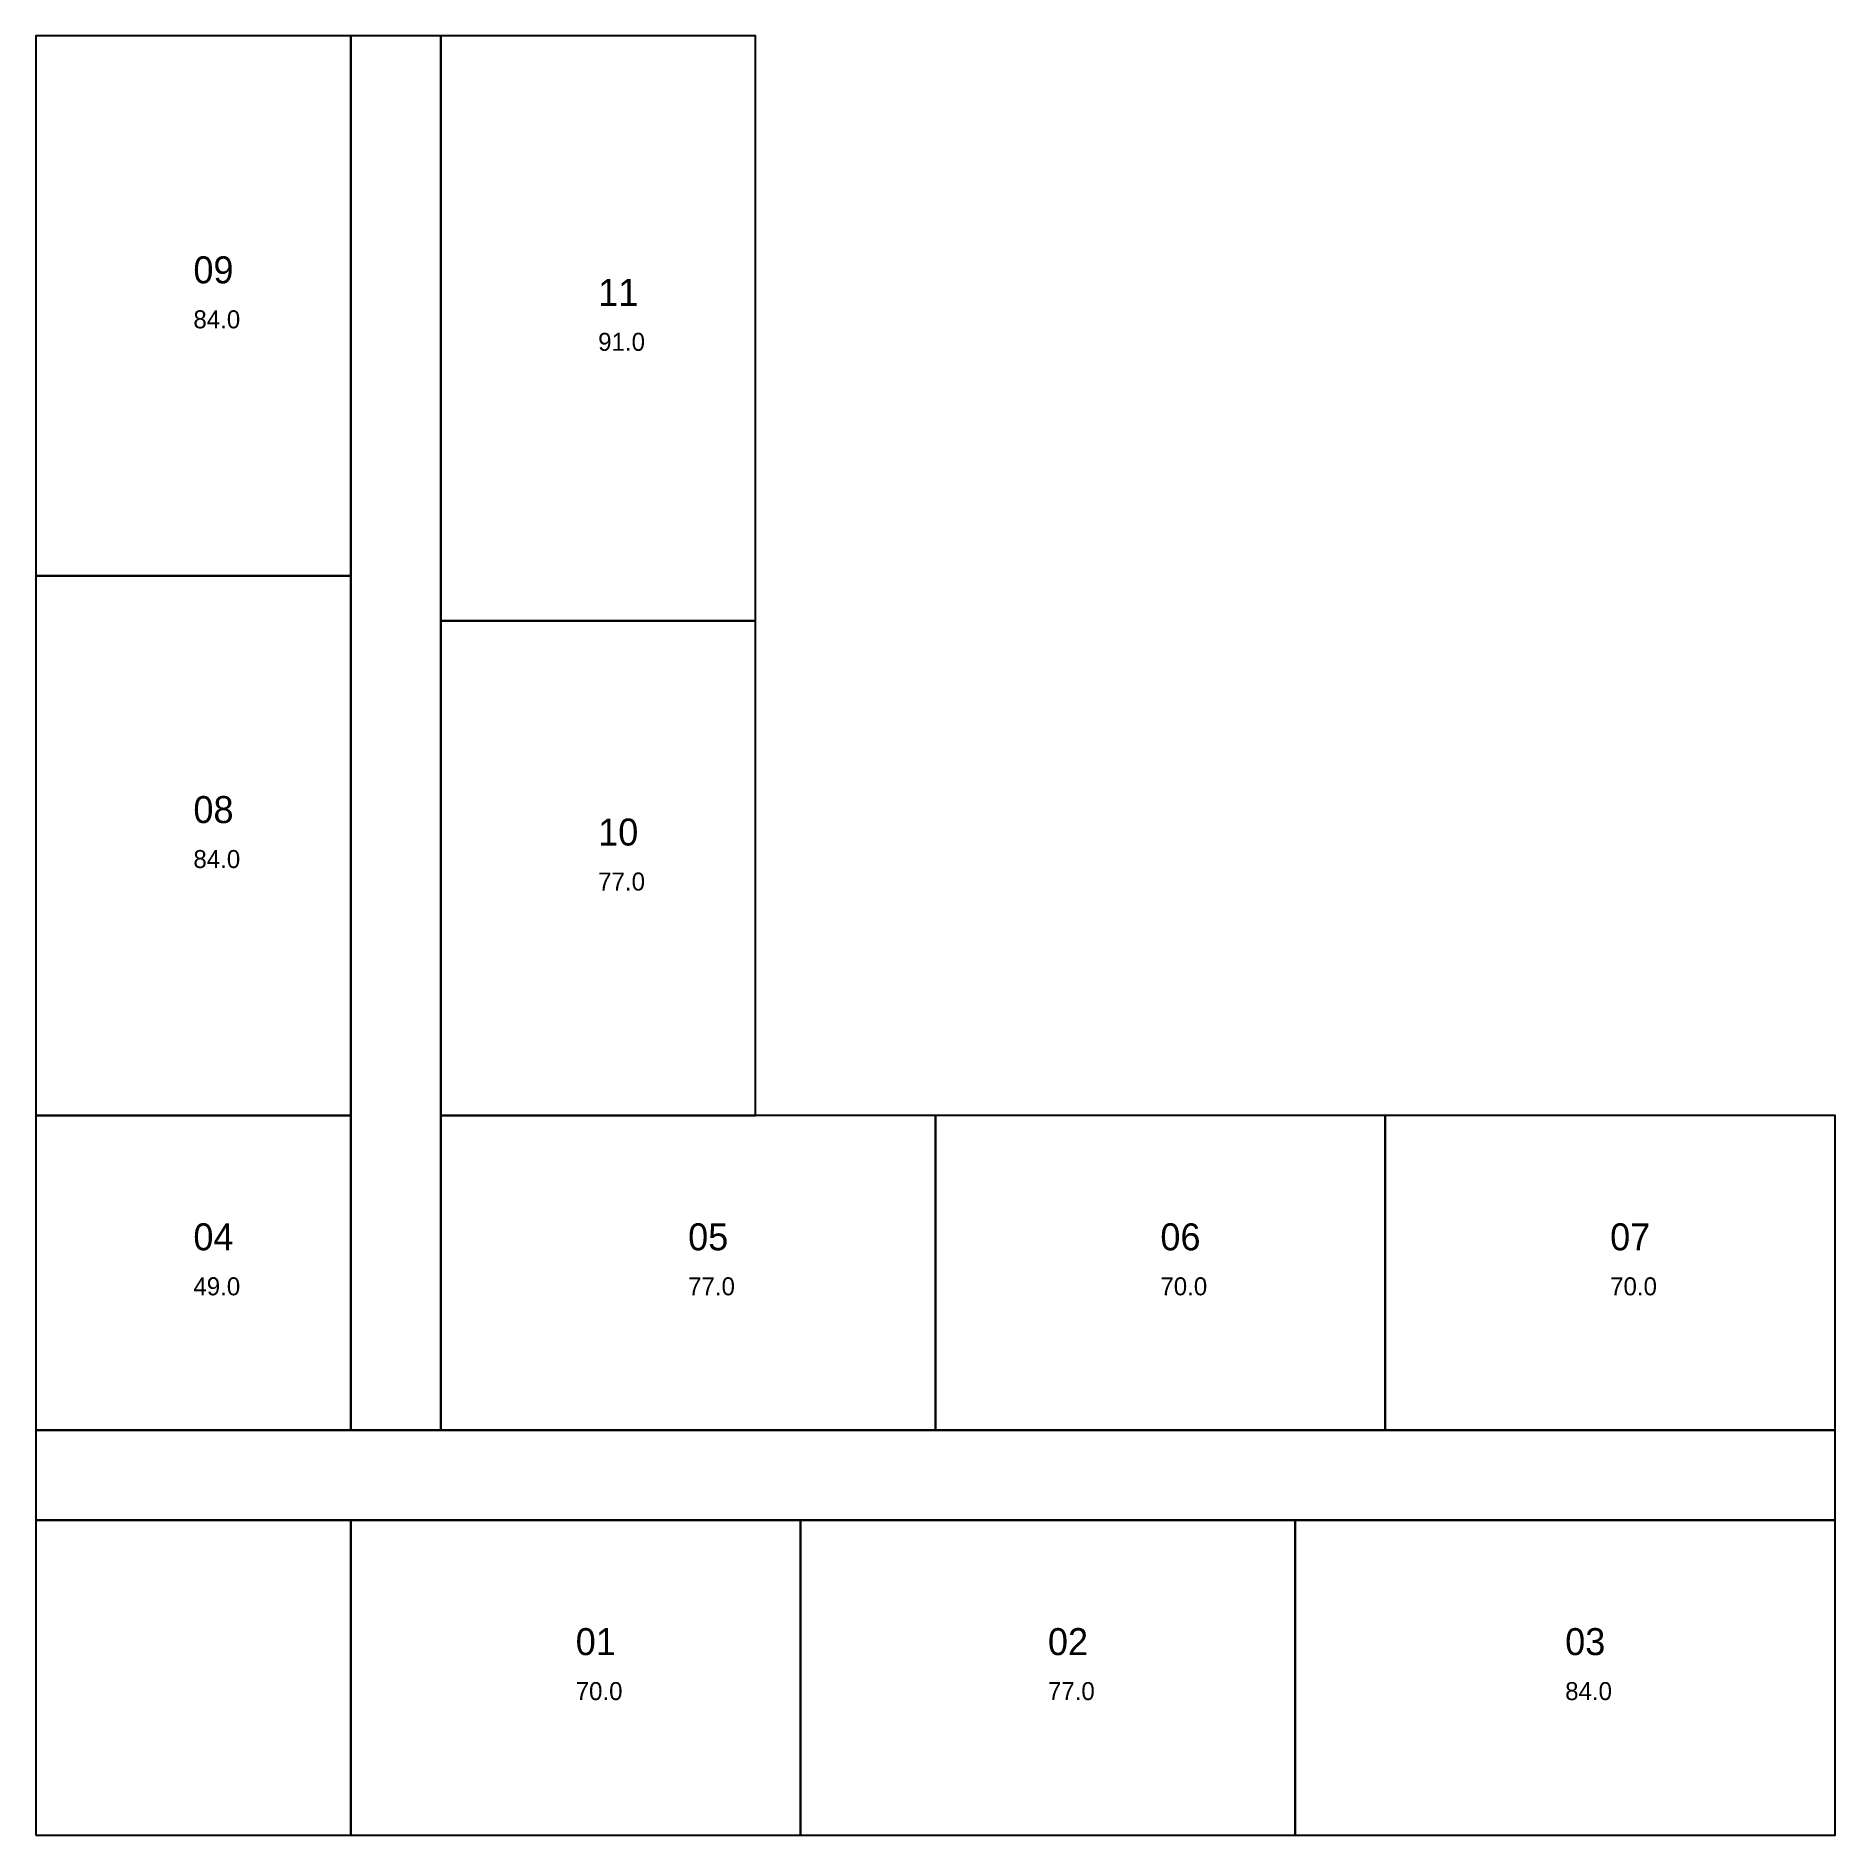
# Model space of a CAD drawing. Header units: metres. Extents: x 0 to 40, y 0 to 40.
import ezdxf

# ---------------------------------------------------------------- set-up
doc = ezdxf.new("R2010")
doc.units = ezdxf.units.M
for name, color, linetype in [('EP-CORE', 8, 'Continuous'), ('EP-UNIT', 5, 'Continuous'), ('EP-UNIT-AREA', 3, 'Continuous'), ('EP-UNIT-ID', 1, 'Continuous')]:
    doc.layers.add(name, color=color, linetype=linetype)

msp = doc.modelspace()

# ---------------------------------------------------------------- linework, layer by layer
at = {"layer": 'EP-CORE'}
for points in [[(7, 9), (9, 9), (9, 40), (7, 40)], [(0, 7), (40, 7), (40, 9), (0, 9)], [(0, 0), (7, 0), (7, 7), (0, 7)]]:
    msp.add_lwpolyline(points, close=True, dxfattribs=at)
at = {"layer": 'EP-UNIT'}
for points in [[(0, 28), (7, 28), (7, 40), (0, 40)], [(9, 27), (16, 27), (16, 40), (9, 40)], [(0, 16), (7, 16), (7, 28), (0, 28)], [(9, 16), (16, 16), (16, 27), (9, 27)], [(0, 9), (7, 9), (7, 16), (0, 16)], [(9, 9), (20, 9), (20, 16), (9, 16)], [(20, 9), (30, 9), (30, 16), (20, 16)], [(30, 9), (40, 9), (40, 16), (30, 16)], [(7, 0), (17, 0), (17, 7), (7, 7)], [(17, 0), (28, 0), (28, 7), (17, 7)], [(28, 0), (40, 0), (40, 7), (28, 7)]]:
    msp.add_lwpolyline(points, close=True, dxfattribs=at)

# ---------------------------------------------------------------- texts
at = {"layer": 'EP-UNIT-AREA'}
for s, p in [('84.0', (3.5, 33.5)), ('91.0', (12.5, 33)), ('84.0', (3.5, 21.5)), ('77.0', (12.5, 21)), ('49.0', (3.5, 12)), ('77.0', (14.5, 12)), ('70.0', (25, 12)), ('70.0', (35, 12)), ('70.0', (12, 3)), ('77.0', (22.5, 3)), ('84.0', (34, 3))]:
    msp.add_text(s, height=0.4, dxfattribs=at).set_placement(p)
at = {"layer": 'EP-UNIT-ID'}
for s, p in [('09', (3.5, 34.5)), ('11', (12.5, 34)), ('08', (3.5, 22.5)), ('10', (12.5, 22)), ('04', (3.5, 13)), ('05', (14.5, 13)), ('06', (25, 13)), ('07', (35, 13)), ('01', (12, 4)), ('02', (22.5, 4)), ('03', (34, 4))]:
    msp.add_text(s, height=0.6, dxfattribs=at).set_placement(p)

doc.saveas('drawing.dxf')
